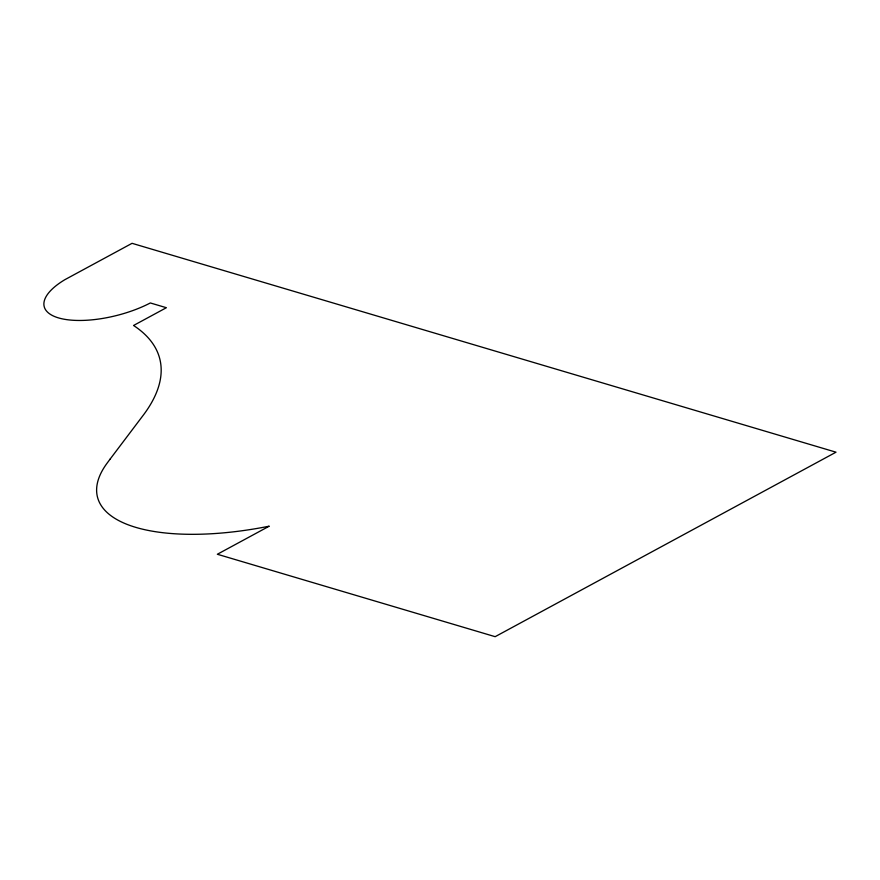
<?xml version="1.0" encoding="UTF-8"?>
<svg xmlns="http://www.w3.org/2000/svg" width="880" height="880" viewBox="0 0 880 880"><rect width="100%" height="100%" fill="white"/><g stroke="black" fill="none" stroke-linecap="round" stroke-linejoin="round"><path stroke-width="1.32" d="M110.066 459.173L107.173 463.078A183.821 71.236 -14.3 0 0 269.247 526.174L217.36 554.257L495.154 636.68L836 452.188L132.055 243.32L64.845 279.697A68.365 26.499 -14.3 0 0 59.477 318.175A68.365 26.499 -14.3 0 0 150.337 302.962L166.375 307.714L133.562 325.479A299.915 116.215 -14.3 0 1 142.516 416.196L110.066 459.173"/></g></svg>
